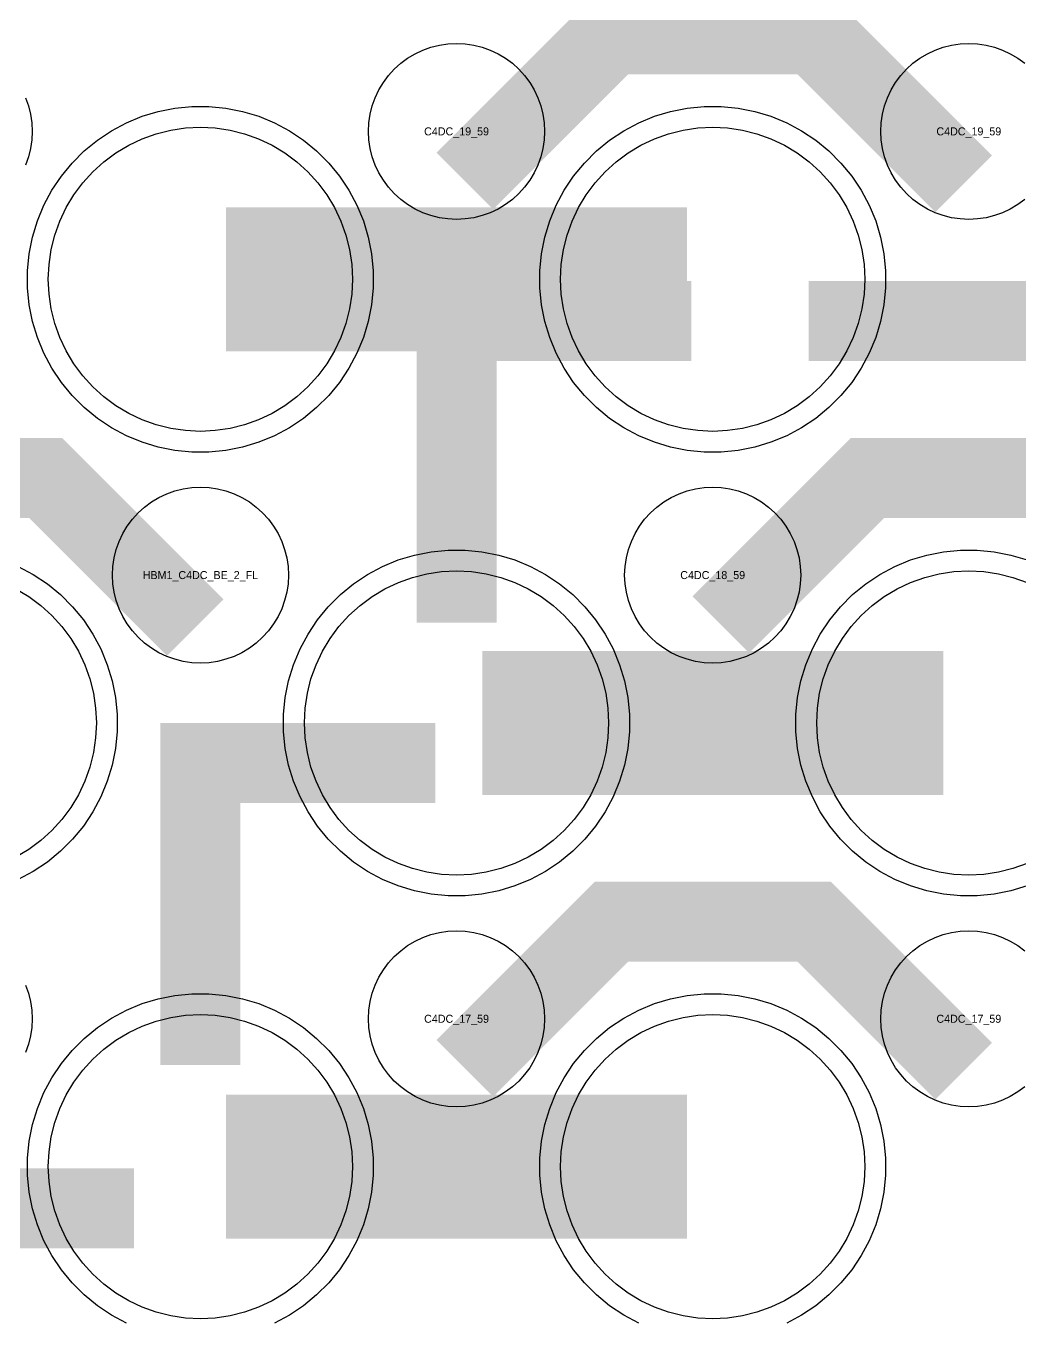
# Model space of a CAD drawing. Extents: x -11880 to 11880, y -14992 to 14992.
# Drawn here: x 6745.5 to 7056, y -12532.5 to -12127.7 of the extents above; entities that cross this region are included whole.
import ezdxf
from ezdxf.enums import TextEntityAlignment as Align

# ---------------------------------------------------------------- set-up
doc = ezdxf.new("R2010")
doc.units = 0
doc.header["$MEASUREMENT"] = 0
for name, color, linetype in [('GDS_775_DT_237', 138, 'CONTINUOUS'), ('RDL1_FS', 34, 'CONTINUOUS'), ('RDL_BS', 160, 'CONTINUOUS')]:
    doc.layers.add(name, color=color, linetype=linetype)

msp = doc.modelspace()

# ---------------------------------------------------------------- linework, layer by layer
at = {"layer": 'RDL1_FS'}
for points in [[(6800, -12254.354), (6795.343, -12254.125), (6790.732, -12253.441), (6786.209, -12252.309), (6781.819, -12250.737), (6777.605, -12248.745), (6773.605, -12246.347), (6769.86, -12243.569), (6766.406, -12240.439), (6763.276, -12236.985), (6760.498, -12233.24), (6758.1, -12229.24), (6756.108, -12225.026), (6754.536, -12220.636), (6753.404, -12216.113), (6752.72, -12211.502), (6752.491, -12206.845), (6752.72, -12202.188), (6753.404, -12197.577), (6754.536, -12193.054), (6756.108, -12188.664), (6758.1, -12184.45), (6760.498, -12180.45), (6763.276, -12176.705), (6766.406, -12173.251), (6769.86, -12170.121), (6773.605, -12167.343), (6777.605, -12164.945), (6781.819, -12162.953), (6786.209, -12161.381), (6790.732, -12160.249), (6795.343, -12159.565), (6800, -12159.336), (6804.657, -12159.565), (6809.268, -12160.249), (6813.791, -12161.381), (6818.181, -12162.953), (6822.395, -12164.945), (6826.395, -12167.343), (6830.14, -12170.121), (6833.594, -12173.251), (6836.724, -12176.705), (6839.502, -12180.45), (6841.9, -12184.45), (6843.892, -12188.664), (6845.464, -12193.054), (6846.596, -12197.577), (6847.28, -12202.188), (6847.509, -12206.845), (6847.28, -12211.502), (6846.596, -12216.113), (6845.464, -12220.636), (6843.892, -12225.026), (6841.9, -12229.24), (6839.502, -12233.24), (6836.724, -12236.985), (6833.594, -12240.439), (6830.14, -12243.569), (6826.395, -12246.347), (6822.395, -12248.745), (6818.181, -12250.737), (6813.791, -12252.309), (6809.268, -12253.441), (6804.657, -12254.125)], [(6960, -12254.354), (6955.343, -12254.125), (6950.732, -12253.441), (6946.209, -12252.309), (6941.819, -12250.737), (6937.605, -12248.745), (6933.605, -12246.347), (6929.86, -12243.569), (6926.406, -12240.439), (6923.276, -12236.985), (6920.498, -12233.24), (6918.1, -12229.24), (6916.108, -12225.026), (6914.536, -12220.636), (6913.404, -12216.113), (6912.72, -12211.502), (6912.491, -12206.845), (6912.72, -12202.188), (6913.404, -12197.577), (6914.536, -12193.054), (6916.108, -12188.664), (6918.1, -12184.45), (6920.498, -12180.45), (6923.276, -12176.705), (6926.406, -12173.251), (6929.86, -12170.121), (6933.605, -12167.343), (6937.605, -12164.945), (6941.819, -12162.953), (6946.209, -12161.381), (6950.732, -12160.249), (6955.343, -12159.565), (6960, -12159.336), (6964.657, -12159.565), (6969.268, -12160.249), (6973.791, -12161.381), (6978.181, -12162.953), (6982.395, -12164.945), (6986.395, -12167.343), (6990.14, -12170.121), (6993.594, -12173.251), (6996.724, -12176.705), (6999.502, -12180.45), (7001.9, -12184.45), (7003.892, -12188.664), (7005.464, -12193.054), (7006.596, -12197.577), (7007.28, -12202.188), (7007.509, -12206.845), (7007.28, -12211.502), (7006.596, -12216.113), (7005.464, -12220.636), (7003.892, -12225.026), (7001.9, -12229.24), (6999.502, -12233.24), (6996.724, -12236.985), (6993.594, -12240.439), (6990.14, -12243.569), (6986.395, -12246.347), (6982.395, -12248.745), (6978.181, -12250.737), (6973.791, -12252.309), (6969.268, -12253.441), (6964.657, -12254.125)], [(6880, -12392.919), (6875.343, -12392.69), (6870.732, -12392.006), (6866.209, -12390.874), (6861.819, -12389.302), (6857.605, -12387.31), (6853.605, -12384.912), (6849.86, -12382.134), (6846.406, -12379.004), (6843.276, -12375.55), (6840.498, -12371.805), (6838.1, -12367.805), (6836.108, -12363.591), (6834.536, -12359.201), (6833.404, -12354.678), (6832.72, -12350.067), (6832.491, -12345.41), (6832.72, -12340.753), (6833.404, -12336.142), (6834.536, -12331.619), (6836.108, -12327.229), (6838.1, -12323.015), (6840.498, -12319.015), (6843.276, -12315.27), (6846.406, -12311.816), (6849.86, -12308.686), (6853.605, -12305.908), (6857.605, -12303.51), (6861.819, -12301.518), (6866.209, -12299.946), (6870.732, -12298.814), (6875.343, -12298.13), (6880, -12297.901), (6884.657, -12298.13), (6889.268, -12298.814), (6893.791, -12299.946), (6898.181, -12301.518), (6902.395, -12303.51), (6906.395, -12305.908), (6910.14, -12308.686), (6913.594, -12311.816), (6916.724, -12315.27), (6919.502, -12319.015), (6921.9, -12323.015), (6923.892, -12327.229), (6925.464, -12331.619), (6926.596, -12336.142), (6927.28, -12340.753), (6927.509, -12345.41), (6927.28, -12350.067), (6926.596, -12354.678), (6925.464, -12359.201), (6923.892, -12363.591), (6921.9, -12367.805), (6919.502, -12371.805), (6916.724, -12375.55), (6913.594, -12379.004), (6910.14, -12382.134), (6906.395, -12384.912), (6902.395, -12387.31), (6898.181, -12389.302), (6893.791, -12390.874), (6889.268, -12392.006), (6884.657, -12392.69)], [(6800, -12531.484), (6795.343, -12531.255), (6790.732, -12530.571), (6786.209, -12529.439), (6781.819, -12527.867), (6777.605, -12525.875), (6773.605, -12523.477), (6769.86, -12520.699), (6766.406, -12517.569), (6763.276, -12514.115), (6760.498, -12510.37), (6758.1, -12506.37), (6756.108, -12502.156), (6754.536, -12497.766), (6753.404, -12493.243), (6752.72, -12488.632), (6752.491, -12483.975), (6752.72, -12479.318), (6753.404, -12474.707), (6754.536, -12470.184), (6756.108, -12465.794), (6758.1, -12461.58), (6760.498, -12457.58), (6763.276, -12453.835), (6766.406, -12450.381), (6769.86, -12447.251), (6773.605, -12444.473), (6777.605, -12442.075), (6781.819, -12440.083), (6786.209, -12438.511), (6790.732, -12437.379), (6795.343, -12436.695), (6800, -12436.466), (6804.657, -12436.695), (6809.268, -12437.379), (6813.791, -12438.511), (6818.181, -12440.083), (6822.395, -12442.075), (6826.395, -12444.473), (6830.14, -12447.251), (6833.594, -12450.381), (6836.724, -12453.835), (6839.502, -12457.58), (6841.9, -12461.58), (6843.892, -12465.794), (6845.464, -12470.184), (6846.596, -12474.707), (6847.28, -12479.318), (6847.509, -12483.975), (6847.28, -12488.632), (6846.596, -12493.243), (6845.464, -12497.766), (6843.892, -12502.156), (6841.9, -12506.37), (6839.502, -12510.37), (6836.724, -12514.115), (6833.594, -12517.569), (6830.14, -12520.699), (6826.395, -12523.477), (6822.395, -12525.875), (6818.181, -12527.867), (6813.791, -12529.439), (6809.268, -12530.571), (6804.657, -12531.255)], [(6960, -12531.484), (6955.343, -12531.255), (6950.732, -12530.571), (6946.209, -12529.439), (6941.819, -12527.867), (6937.605, -12525.875), (6933.605, -12523.477), (6929.86, -12520.699), (6926.406, -12517.569), (6923.276, -12514.115), (6920.498, -12510.37), (6918.1, -12506.37), (6916.108, -12502.156), (6914.536, -12497.766), (6913.404, -12493.243), (6912.72, -12488.632), (6912.491, -12483.975), (6912.72, -12479.318), (6913.404, -12474.707), (6914.536, -12470.184), (6916.108, -12465.794), (6918.1, -12461.58), (6920.498, -12457.58), (6923.276, -12453.835), (6926.406, -12450.381), (6929.86, -12447.251), (6933.605, -12444.473), (6937.605, -12442.075), (6941.819, -12440.083), (6946.209, -12438.511), (6950.732, -12437.379), (6955.343, -12436.695), (6960, -12436.466), (6964.657, -12436.695), (6969.268, -12437.379), (6973.791, -12438.511), (6978.181, -12440.083), (6982.395, -12442.075), (6986.395, -12444.473), (6990.14, -12447.251), (6993.594, -12450.381), (6996.724, -12453.835), (6999.502, -12457.58), (7001.9, -12461.58), (7003.892, -12465.794), (7005.464, -12470.184), (7006.596, -12474.707), (7007.28, -12479.318), (7007.509, -12483.975), (7007.28, -12488.632), (7006.596, -12493.243), (7005.464, -12497.766), (7003.892, -12502.156), (7001.9, -12506.37), (6999.502, -12510.37), (6996.724, -12514.115), (6993.594, -12517.569), (6990.14, -12520.699), (6986.395, -12523.477), (6982.395, -12525.875), (6978.181, -12527.867), (6973.791, -12529.439), (6969.268, -12530.571), (6964.657, -12531.255)]]:
    msp.add_lwpolyline(points, close=True, dxfattribs=at)
for points in [[(6808.002, -12206.845, 45, 45, 0), (6880.002, -12206.845, 45, 45, 0)], [(6880.002, -12206.845, 45, 45, 0), (6952.002, -12206.845, 45, 45, 0)], [(6888.002, -12345.41, 45, 45, 0), (6960.002, -12345.41, 45, 45, 0)], [(6960.002, -12345.41, 45, 45, 0), (7032.002, -12345.41, 45, 45, 0)], [(6808.002, -12483.975, 45, 45, 0), (6880.002, -12483.975, 45, 45, 0)], [(6880.002, -12483.975, 45, 45, 0), (6952.002, -12483.975, 45, 45, 0)]]:
    msp.add_lwpolyline(points, format="xyseb", dxfattribs=at)
for points in [[(7058.181, -12389.302), (7053.791, -12390.874), (7049.268, -12392.006), (7044.657, -12392.69), (7040, -12392.919), (7035.343, -12392.69), (7030.732, -12392.006), (7026.209, -12390.874), (7021.819, -12389.302), (7017.605, -12387.31), (7013.605, -12384.912), (7009.86, -12382.134), (7006.406, -12379.004), (7003.276, -12375.55), (7000.498, -12371.805), (6998.1, -12367.805), (6996.108, -12363.591), (6994.536, -12359.201), (6993.404, -12354.678), (6992.72, -12350.067), (6992.491, -12345.41), (6992.72, -12340.753), (6993.404, -12336.142), (6994.536, -12331.619), (6996.108, -12327.229), (6998.1, -12323.015), (7000.498, -12319.015), (7003.276, -12315.27), (7006.406, -12311.816), (7009.86, -12308.686), (7013.605, -12305.908), (7017.605, -12303.51), (7021.819, -12301.518), (7026.209, -12299.946), (7030.732, -12298.814), (7035.343, -12298.13), (7040, -12297.901), (7044.657, -12298.13), (7049.268, -12298.814), (7053.791, -12299.946), (7058.181, -12301.518)], [(6742.395, -12303.51), (6746.395, -12305.908), (6750.14, -12308.686), (6753.594, -12311.816), (6756.724, -12315.27), (6759.502, -12319.015), (6761.9, -12323.015), (6763.892, -12327.229), (6765.464, -12331.619), (6766.596, -12336.142), (6767.28, -12340.753), (6767.509, -12345.41), (6767.28, -12350.067), (6766.596, -12354.678), (6765.464, -12359.201), (6763.892, -12363.591), (6761.9, -12367.805), (6759.502, -12371.805), (6756.724, -12375.55), (6753.594, -12379.004), (6750.14, -12382.134), (6746.395, -12384.912), (6742.395, -12387.31)]]:
    msp.add_lwpolyline(points, dxfattribs=at)
at = {"layer": 'RDL_BS'}
for points in [[(6882.562, -12176.159, 25, 25, 0), (6928.377, -12130.344, 25, 25, 0), (6961.93, -12130.344, 25, 25, 0)], [(7038.401, -12177.058, 25, 25, 0), (6991.687, -12130.344, 25, 25, 0), (6961.929, -12130.344, 25, 25, 0)], [(6880, -12314.135, 25, 25, 0), (6880, -12207.358, 25, 25, 0)], [(6867.5, -12219.858, 25, 25, 0), (6953.333, -12219.858, 25, 25, 0)], [(6907.056, -12219.858, 25, 25, 0), (6948.26, -12219.858, 25, 25, 0)], [(6990.016, -12219.858, 25, 25, 0), (7099.281, -12219.858, 25, 25, 0)], [(6880, -12237.827, 25, 25, 0), (6880, -12283.447, 25, 25, 0)], [(6798.401, -12315.623, 25, 25, 0), (6751.687, -12268.909, 25, 25, 0), (6721.929, -12268.909, 25, 25, 0)], [(6962.562, -12314.724, 25, 25, 0), (7008.377, -12268.909, 25, 25, 0), (7041.93, -12268.909, 25, 25, 0)], [(7118.401, -12315.623, 25, 25, 0), (7071.687, -12268.909, 25, 25, 0), (7041.929, -12268.909, 25, 25, 0)], [(6800, -12452.187, 25, 25, 0), (6800, -12345.41, 25, 25, 0)], [(6787.5, -12357.91, 25, 25, 0), (6873.333, -12357.91, 25, 25, 0)], [(6827.056, -12357.91, 25, 25, 0), (6868.26, -12357.91, 25, 25, 0)], [(6800, -12375.879, 25, 25, 0), (6800, -12421.499, 25, 25, 0)], [(6882.562, -12453.289, 25, 25, 0), (6928.377, -12407.474, 25, 25, 0), (6961.93, -12407.474, 25, 25, 0)], [(7038.401, -12454.188, 25, 25, 0), (6991.687, -12407.474, 25, 25, 0), (6961.929, -12407.474, 25, 25, 0)], [(6670.016, -12496.988, 25, 25, 0), (6779.281, -12496.988, 25, 25, 0)]]:
    msp.add_lwpolyline(points, format="xyseb", dxfattribs=at)
for points in [[(6880, -12188.151), (6877.307, -12188.019), (6874.635, -12187.623), (6872.016, -12186.966), (6869.481, -12186.059), (6867.044, -12184.907), (6864.72, -12183.514), (6862.557, -12181.911), (6860.558, -12180.099), (6858.746, -12178.1), (6857.143, -12175.937), (6855.75, -12173.613), (6854.598, -12171.176), (6853.691, -12168.641), (6853.034, -12166.022), (6852.638, -12163.35), (6852.506, -12160.657), (6852.638, -12157.964), (6853.034, -12155.292), (6853.691, -12152.673), (6854.598, -12150.138), (6855.75, -12147.701), (6857.143, -12145.377), (6858.746, -12143.214), (6860.558, -12141.215), (6862.557, -12139.403), (6864.72, -12137.8), (6867.044, -12136.407), (6869.481, -12135.255), (6872.016, -12134.348), (6874.635, -12133.691), (6877.307, -12133.295), (6880, -12133.163), (6882.693, -12133.295), (6885.365, -12133.691), (6887.984, -12134.348), (6890.519, -12135.255), (6892.956, -12136.407), (6895.28, -12137.8), (6897.443, -12139.403), (6899.442, -12141.215), (6901.254, -12143.214), (6902.857, -12145.377), (6904.25, -12147.701), (6905.402, -12150.138), (6906.309, -12152.673), (6906.966, -12155.292), (6907.362, -12157.964), (6907.494, -12160.657), (6907.362, -12163.35), (6906.966, -12166.022), (6906.309, -12168.641), (6905.402, -12171.176), (6904.25, -12173.613), (6902.857, -12175.937), (6901.254, -12178.1), (6899.442, -12180.099), (6897.443, -12181.911), (6895.28, -12183.514), (6892.956, -12184.907), (6890.519, -12186.059), (6887.984, -12186.966), (6885.365, -12187.623), (6882.693, -12188.019)], [(6797.356, -12260.845), (6792.062, -12260.328), (6786.835, -12259.282), (6781.795, -12257.751), (6776.885, -12255.72), (6772.223, -12253.228), (6767.809, -12250.281), (6763.708, -12246.919), (6759.926, -12243.137), (6756.564, -12239.036), (6753.617, -12234.622), (6751.125, -12229.96), (6749.094, -12225.05), (6747.563, -12220.01), (6746.517, -12214.783), (6746, -12209.489), (6746, -12204.201), (6746.517, -12198.907), (6747.563, -12193.68), (6749.094, -12188.64), (6751.125, -12183.73), (6753.617, -12179.068), (6756.564, -12174.654), (6759.926, -12170.553), (6763.708, -12166.771), (6767.809, -12163.409), (6772.223, -12160.462), (6776.885, -12157.97), (6781.795, -12155.939), (6786.835, -12154.408), (6792.062, -12153.362), (6797.356, -12152.845), (6802.644, -12152.845), (6807.938, -12153.362), (6813.165, -12154.408), (6818.205, -12155.939), (6823.115, -12157.97), (6827.777, -12160.462), (6832.191, -12163.409), (6836.292, -12166.771), (6840.074, -12170.553), (6843.436, -12174.654), (6846.383, -12179.068), (6848.875, -12183.73), (6850.906, -12188.64), (6852.437, -12193.68), (6853.483, -12198.907), (6854, -12204.201), (6854, -12209.489), (6853.483, -12214.783), (6852.437, -12220.01), (6850.906, -12225.05), (6848.875, -12229.96), (6846.383, -12234.622), (6843.436, -12239.036), (6840.074, -12243.137), (6836.292, -12246.919), (6832.191, -12250.281), (6827.777, -12253.228), (6823.115, -12255.72), (6818.205, -12257.751), (6813.165, -12259.282), (6807.938, -12260.328), (6802.644, -12260.845)], [(6957.356, -12260.845), (6952.062, -12260.328), (6946.835, -12259.282), (6941.795, -12257.751), (6936.885, -12255.72), (6932.223, -12253.228), (6927.809, -12250.281), (6923.708, -12246.919), (6919.926, -12243.137), (6916.564, -12239.036), (6913.617, -12234.622), (6911.125, -12229.96), (6909.094, -12225.05), (6907.563, -12220.01), (6906.517, -12214.783), (6906, -12209.489), (6906, -12204.201), (6906.517, -12198.907), (6907.563, -12193.68), (6909.094, -12188.64), (6911.125, -12183.73), (6913.617, -12179.068), (6916.564, -12174.654), (6919.926, -12170.553), (6923.708, -12166.771), (6927.809, -12163.409), (6932.223, -12160.462), (6936.885, -12157.97), (6941.795, -12155.939), (6946.835, -12154.408), (6952.062, -12153.362), (6957.356, -12152.845), (6962.644, -12152.845), (6967.938, -12153.362), (6973.165, -12154.408), (6978.205, -12155.939), (6983.115, -12157.97), (6987.777, -12160.462), (6992.191, -12163.409), (6996.292, -12166.771), (7000.074, -12170.553), (7003.436, -12174.654), (7006.383, -12179.068), (7008.875, -12183.73), (7010.906, -12188.64), (7012.437, -12193.68), (7013.483, -12198.907), (7014, -12204.201), (7014, -12209.489), (7013.483, -12214.783), (7012.437, -12220.01), (7010.906, -12225.05), (7008.875, -12229.96), (7006.383, -12234.622), (7003.436, -12239.036), (7000.074, -12243.137), (6996.292, -12246.919), (6992.191, -12250.281), (6987.777, -12253.228), (6983.115, -12255.72), (6978.205, -12257.751), (6973.165, -12259.282), (6967.938, -12260.328), (6962.644, -12260.845)], [(6800, -12326.716), (6797.307, -12326.584), (6794.635, -12326.188), (6792.016, -12325.531), (6789.481, -12324.624), (6787.044, -12323.472), (6784.72, -12322.079), (6782.557, -12320.476), (6780.558, -12318.664), (6778.746, -12316.665), (6777.143, -12314.502), (6775.75, -12312.178), (6774.598, -12309.741), (6773.691, -12307.206), (6773.034, -12304.587), (6772.638, -12301.915), (6772.506, -12299.222), (6772.638, -12296.529), (6773.034, -12293.857), (6773.691, -12291.238), (6774.598, -12288.703), (6775.75, -12286.266), (6777.143, -12283.942), (6778.746, -12281.779), (6780.558, -12279.78), (6782.557, -12277.968), (6784.72, -12276.365), (6787.044, -12274.972), (6789.481, -12273.82), (6792.016, -12272.913), (6794.635, -12272.256), (6797.307, -12271.86), (6800, -12271.728), (6802.693, -12271.86), (6805.365, -12272.256), (6807.984, -12272.913), (6810.519, -12273.82), (6812.956, -12274.972), (6815.28, -12276.365), (6817.443, -12277.968), (6819.442, -12279.78), (6821.254, -12281.779), (6822.857, -12283.942), (6824.25, -12286.266), (6825.402, -12288.703), (6826.309, -12291.238), (6826.966, -12293.857), (6827.362, -12296.529), (6827.494, -12299.222), (6827.362, -12301.915), (6826.966, -12304.587), (6826.309, -12307.206), (6825.402, -12309.741), (6824.25, -12312.178), (6822.857, -12314.502), (6821.254, -12316.665), (6819.442, -12318.664), (6817.443, -12320.476), (6815.28, -12322.079), (6812.956, -12323.472), (6810.519, -12324.624), (6807.984, -12325.531), (6805.365, -12326.188), (6802.693, -12326.584)], [(6960, -12326.716), (6957.307, -12326.584), (6954.635, -12326.188), (6952.016, -12325.531), (6949.481, -12324.624), (6947.044, -12323.472), (6944.72, -12322.079), (6942.557, -12320.476), (6940.558, -12318.664), (6938.746, -12316.665), (6937.143, -12314.502), (6935.75, -12312.178), (6934.598, -12309.741), (6933.691, -12307.206), (6933.034, -12304.587), (6932.638, -12301.915), (6932.506, -12299.222), (6932.638, -12296.529), (6933.034, -12293.857), (6933.691, -12291.238), (6934.598, -12288.703), (6935.75, -12286.266), (6937.143, -12283.942), (6938.746, -12281.779), (6940.558, -12279.78), (6942.557, -12277.968), (6944.72, -12276.365), (6947.044, -12274.972), (6949.481, -12273.82), (6952.016, -12272.913), (6954.635, -12272.256), (6957.307, -12271.86), (6960, -12271.728), (6962.693, -12271.86), (6965.365, -12272.256), (6967.984, -12272.913), (6970.519, -12273.82), (6972.956, -12274.972), (6975.28, -12276.365), (6977.443, -12277.968), (6979.442, -12279.78), (6981.254, -12281.779), (6982.857, -12283.942), (6984.25, -12286.266), (6985.402, -12288.703), (6986.309, -12291.238), (6986.966, -12293.857), (6987.362, -12296.529), (6987.494, -12299.222), (6987.362, -12301.915), (6986.966, -12304.587), (6986.309, -12307.206), (6985.402, -12309.741), (6984.25, -12312.178), (6982.857, -12314.502), (6981.254, -12316.665), (6979.442, -12318.664), (6977.443, -12320.476), (6975.28, -12322.079), (6972.956, -12323.472), (6970.519, -12324.624), (6967.984, -12325.531), (6965.365, -12326.188), (6962.693, -12326.584)], [(6877.356, -12399.41), (6872.062, -12398.893), (6866.835, -12397.847), (6861.795, -12396.316), (6856.885, -12394.285), (6852.223, -12391.793), (6847.809, -12388.846), (6843.708, -12385.484), (6839.926, -12381.702), (6836.564, -12377.601), (6833.617, -12373.187), (6831.125, -12368.525), (6829.094, -12363.615), (6827.563, -12358.575), (6826.517, -12353.348), (6826, -12348.054), (6826, -12342.766), (6826.517, -12337.472), (6827.563, -12332.245), (6829.094, -12327.205), (6831.125, -12322.295), (6833.617, -12317.633), (6836.564, -12313.219), (6839.926, -12309.118), (6843.708, -12305.336), (6847.809, -12301.974), (6852.223, -12299.027), (6856.885, -12296.535), (6861.795, -12294.504), (6866.835, -12292.973), (6872.062, -12291.927), (6877.356, -12291.41), (6882.644, -12291.41), (6887.938, -12291.927), (6893.165, -12292.973), (6898.205, -12294.504), (6903.115, -12296.535), (6907.777, -12299.027), (6912.191, -12301.974), (6916.292, -12305.336), (6920.074, -12309.118), (6923.436, -12313.219), (6926.383, -12317.633), (6928.875, -12322.295), (6930.906, -12327.205), (6932.437, -12332.245), (6933.483, -12337.472), (6934, -12342.766), (6934, -12348.054), (6933.483, -12353.348), (6932.437, -12358.575), (6930.906, -12363.615), (6928.875, -12368.525), (6926.383, -12373.187), (6923.436, -12377.601), (6920.074, -12381.702), (6916.292, -12385.484), (6912.191, -12388.846), (6907.777, -12391.793), (6903.115, -12394.285), (6898.205, -12396.316), (6893.165, -12397.847), (6887.938, -12398.893), (6882.644, -12399.41)], [(6880, -12465.281), (6877.307, -12465.149), (6874.635, -12464.753), (6872.016, -12464.096), (6869.481, -12463.189), (6867.044, -12462.037), (6864.72, -12460.644), (6862.557, -12459.041), (6860.558, -12457.229), (6858.746, -12455.23), (6857.143, -12453.067), (6855.75, -12450.743), (6854.598, -12448.306), (6853.691, -12445.771), (6853.034, -12443.152), (6852.638, -12440.48), (6852.506, -12437.787), (6852.638, -12435.094), (6853.034, -12432.422), (6853.691, -12429.803), (6854.598, -12427.268), (6855.75, -12424.831), (6857.143, -12422.507), (6858.746, -12420.344), (6860.558, -12418.345), (6862.557, -12416.533), (6864.72, -12414.93), (6867.044, -12413.537), (6869.481, -12412.385), (6872.016, -12411.478), (6874.635, -12410.821), (6877.307, -12410.425), (6880, -12410.293), (6882.693, -12410.425), (6885.365, -12410.821), (6887.984, -12411.478), (6890.519, -12412.385), (6892.956, -12413.537), (6895.28, -12414.93), (6897.443, -12416.533), (6899.442, -12418.345), (6901.254, -12420.344), (6902.857, -12422.507), (6904.25, -12424.831), (6905.402, -12427.268), (6906.309, -12429.803), (6906.966, -12432.422), (6907.362, -12435.094), (6907.494, -12437.787), (6907.362, -12440.48), (6906.966, -12443.152), (6906.309, -12445.771), (6905.402, -12448.306), (6904.25, -12450.743), (6902.857, -12453.067), (6901.254, -12455.23), (6899.442, -12457.229), (6897.443, -12459.041), (6895.28, -12460.644), (6892.956, -12462.037), (6890.519, -12463.189), (6887.984, -12464.096), (6885.365, -12464.753), (6882.693, -12465.149)]]:
    msp.add_lwpolyline(points, close=True, dxfattribs=at)
for points in [[(7057.443, -12181.911), (7055.28, -12183.514), (7052.956, -12184.907), (7050.519, -12186.059), (7047.984, -12186.966), (7045.365, -12187.623), (7042.693, -12188.019), (7040, -12188.151), (7037.307, -12188.019), (7034.635, -12187.623), (7032.016, -12186.966), (7029.481, -12186.059), (7027.044, -12184.907), (7024.72, -12183.514), (7022.557, -12181.911), (7020.558, -12180.099), (7018.746, -12178.1), (7017.143, -12175.937), (7015.75, -12173.613), (7014.598, -12171.176), (7013.691, -12168.641), (7013.034, -12166.022), (7012.638, -12163.35), (7012.506, -12160.657), (7012.638, -12157.964), (7013.034, -12155.292), (7013.691, -12152.673), (7014.598, -12150.138), (7015.75, -12147.701), (7017.143, -12145.377), (7018.746, -12143.214), (7020.558, -12141.215), (7022.557, -12139.403), (7024.72, -12137.8), (7027.044, -12136.407), (7029.481, -12135.255), (7032.016, -12134.348), (7034.635, -12133.691), (7037.307, -12133.295), (7040, -12133.163), (7042.693, -12133.295), (7045.365, -12133.691), (7047.984, -12134.348), (7050.519, -12135.255), (7052.956, -12136.407), (7055.28, -12137.8), (7057.443, -12139.403)], [(6745.402, -12150.138), (6746.309, -12152.673), (6746.966, -12155.292), (6747.362, -12157.964), (6747.494, -12160.657), (6747.362, -12163.35), (6746.966, -12166.022), (6746.309, -12168.641), (6745.402, -12171.176)], [(7058.205, -12396.316), (7053.165, -12397.847), (7047.938, -12398.893), (7042.644, -12399.41), (7037.356, -12399.41), (7032.062, -12398.893), (7026.835, -12397.847), (7021.795, -12396.316), (7016.885, -12394.285), (7012.223, -12391.793), (7007.809, -12388.846), (7003.708, -12385.484), (6999.926, -12381.702), (6996.564, -12377.601), (6993.617, -12373.187), (6991.125, -12368.525), (6989.094, -12363.615), (6987.563, -12358.575), (6986.517, -12353.348), (6986, -12348.054), (6986, -12342.766), (6986.517, -12337.472), (6987.563, -12332.245), (6989.094, -12327.205), (6991.125, -12322.295), (6993.617, -12317.633), (6996.564, -12313.219), (6999.926, -12309.118), (7003.708, -12305.336), (7007.809, -12301.974), (7012.223, -12299.027), (7016.885, -12296.535), (7021.795, -12294.504), (7026.835, -12292.973), (7032.062, -12291.927), (7037.356, -12291.41), (7042.644, -12291.41), (7047.938, -12291.927), (7053.165, -12292.973), (7058.205, -12294.504)], [(6743.115, -12296.535), (6747.777, -12299.027), (6752.191, -12301.974), (6756.292, -12305.336), (6760.074, -12309.118), (6763.436, -12313.219), (6766.383, -12317.633), (6768.875, -12322.295), (6770.906, -12327.205), (6772.437, -12332.245), (6773.483, -12337.472), (6774, -12342.766), (6774, -12348.054), (6773.483, -12353.348), (6772.437, -12358.575), (6770.906, -12363.615), (6768.875, -12368.525), (6766.383, -12373.187), (6763.436, -12377.601), (6760.074, -12381.702), (6756.292, -12385.484), (6752.191, -12388.846), (6747.777, -12391.793), (6743.115, -12394.285)], [(7057.443, -12459.041), (7055.28, -12460.644), (7052.956, -12462.037), (7050.519, -12463.189), (7047.984, -12464.096), (7045.365, -12464.753), (7042.693, -12465.149), (7040, -12465.281), (7037.307, -12465.149), (7034.635, -12464.753), (7032.016, -12464.096), (7029.481, -12463.189), (7027.044, -12462.037), (7024.72, -12460.644), (7022.557, -12459.041), (7020.558, -12457.229), (7018.746, -12455.23), (7017.143, -12453.067), (7015.75, -12450.743), (7014.598, -12448.306), (7013.691, -12445.771), (7013.034, -12443.152), (7012.638, -12440.48), (7012.506, -12437.787), (7012.638, -12435.094), (7013.034, -12432.422), (7013.691, -12429.803), (7014.598, -12427.268), (7015.75, -12424.831), (7017.143, -12422.507), (7018.746, -12420.344), (7020.558, -12418.345), (7022.557, -12416.533), (7024.72, -12414.93), (7027.044, -12413.537), (7029.481, -12412.385), (7032.016, -12411.478), (7034.635, -12410.821), (7037.307, -12410.425), (7040, -12410.293), (7042.693, -12410.425), (7045.365, -12410.821), (7047.984, -12411.478), (7050.519, -12412.385), (7052.956, -12413.537), (7055.28, -12414.93), (7057.443, -12416.533)], [(6745.402, -12427.268), (6746.309, -12429.803), (6746.966, -12432.422), (6747.362, -12435.094), (6747.494, -12437.787), (6747.362, -12440.48), (6746.966, -12443.152), (6746.309, -12445.771), (6745.402, -12448.306)], [(6776.885, -12532.85), (6772.223, -12530.358), (6767.809, -12527.411), (6763.708, -12524.049), (6759.926, -12520.267), (6756.564, -12516.166), (6753.617, -12511.752), (6751.125, -12507.09), (6749.094, -12502.18), (6747.563, -12497.14), (6746.517, -12491.913), (6746, -12486.619), (6746, -12481.331), (6746.517, -12476.037), (6747.563, -12470.81), (6749.094, -12465.77), (6751.125, -12460.86), (6753.617, -12456.198), (6756.564, -12451.784), (6759.926, -12447.683), (6763.708, -12443.901), (6767.809, -12440.539), (6772.223, -12437.592), (6776.885, -12435.1), (6781.795, -12433.069), (6786.835, -12431.538), (6792.062, -12430.492), (6797.356, -12429.975), (6802.644, -12429.975), (6807.938, -12430.492), (6813.165, -12431.538), (6818.205, -12433.069), (6823.115, -12435.1), (6827.777, -12437.592), (6832.191, -12440.539), (6836.292, -12443.901), (6840.074, -12447.683), (6843.436, -12451.784), (6846.383, -12456.198), (6848.875, -12460.86), (6850.906, -12465.77), (6852.437, -12470.81), (6853.483, -12476.037), (6854, -12481.331), (6854, -12486.619), (6853.483, -12491.913), (6852.437, -12497.14), (6850.906, -12502.18), (6848.875, -12507.09), (6846.383, -12511.752), (6843.436, -12516.166), (6840.074, -12520.267), (6836.292, -12524.049), (6832.191, -12527.411), (6827.777, -12530.358), (6823.115, -12532.85)], [(6936.885, -12532.85), (6932.223, -12530.358), (6927.809, -12527.411), (6923.708, -12524.049), (6919.926, -12520.267), (6916.564, -12516.166), (6913.617, -12511.752), (6911.125, -12507.09), (6909.094, -12502.18), (6907.563, -12497.14), (6906.517, -12491.913), (6906, -12486.619), (6906, -12481.331), (6906.517, -12476.037), (6907.563, -12470.81), (6909.094, -12465.77), (6911.125, -12460.86), (6913.617, -12456.198), (6916.564, -12451.784), (6919.926, -12447.683), (6923.708, -12443.901), (6927.809, -12440.539), (6932.223, -12437.592), (6936.885, -12435.1), (6941.795, -12433.069), (6946.835, -12431.538), (6952.062, -12430.492), (6957.356, -12429.975), (6962.644, -12429.975), (6967.938, -12430.492), (6973.165, -12431.538), (6978.205, -12433.069), (6983.115, -12435.1), (6987.777, -12437.592), (6992.191, -12440.539), (6996.292, -12443.901), (7000.074, -12447.683), (7003.436, -12451.784), (7006.383, -12456.198), (7008.875, -12460.86), (7010.906, -12465.77), (7012.437, -12470.81), (7013.483, -12476.037), (7014, -12481.331), (7014, -12486.619), (7013.483, -12491.913), (7012.437, -12497.14), (7010.906, -12502.18), (7008.875, -12507.09), (7006.383, -12511.752), (7003.436, -12516.166), (7000.074, -12520.267), (6996.292, -12524.049), (6992.191, -12527.411), (6987.777, -12530.358), (6983.115, -12532.85)]]:
    msp.add_lwpolyline(points, dxfattribs=at)

# ---------------------------------------------------------------- texts
at = {"layer": 'GDS_775_DT_237'}
for s, p in [('C4DC_19_59', (6880, -12160.657)), ('C4DC_19_59', (6880, -12160.657)), ('C4DC_19_59', (7040, -12160.657)), ('C4DC_19_59', (7040, -12160.657)), ('HBM1_C4DC_BE_2_FL', (6800, -12299.222)), ('HBM1_C4DC_BE_2_FL', (6800, -12299.222)), ('C4DC_18_59', (6960, -12299.222)), ('C4DC_18_59', (6960, -12299.222)), ('C4DC_17_59', (6880, -12437.787)), ('C4DC_17_59', (6880, -12437.787)), ('C4DC_17_59', (7040, -12437.787)), ('C4DC_17_59', (7040, -12437.787))]:
    msp.add_text(s, height=2.5, dxfattribs=at).set_placement(p, align=Align.MIDDLE_CENTER)

doc.saveas('drawing.dxf')
